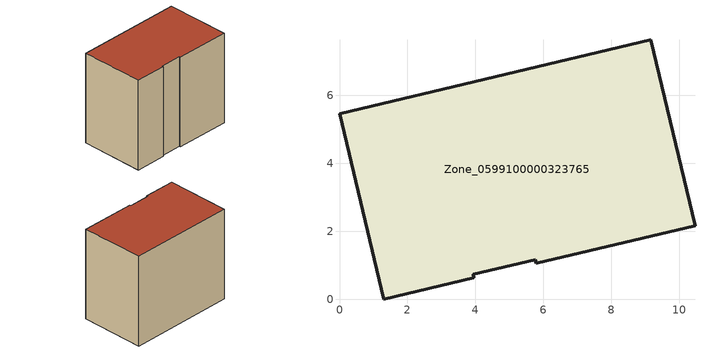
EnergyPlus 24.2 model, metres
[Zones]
Zone_0599100000323765
 floor ground (C_G): 3.94,0.74 3.94,0.62 1.3,0 0,5.46 9.16,7.63 10.46,2.16 5.79,1.06 5.77,1.16 z0
 wall outside (C_F): 5.79,1.06 10.46,2.16 9.16,7.63 0,5.46 1.3,0 3.94,0.62 3.94,0.74 5.77,1.16 5.79,1.06 z0:8.13
 roof outside (C_R): 3.94,0.62 3.94,0.74 5.77,1.16 5.79,1.06 10.46,2.16 9.16,7.63 0,5.46 1.3,0 z8.13
[BUILDING]
Pand.0599100000323765: North Axis=0; Terrain=City; Loads Convergence Tolerance Value=0.04; Temperature Convergence Tolerance Value=0.4; Solar Distribution=FullExterior; Maximum Number of Warmup Days=25; Minimum Number of Warmup Days=1
[Site:Location]
Rotterdam.The.Hague.AP_ZH_NLD Design_Conditions: Latitude=51.96; Longitude=4.45; Time Zone=1; Elevation=-4.5
[SITE:GROUNDTEMPERATURE:BUILDINGSURFACE]
18, 18, 18, 18, 18, 18, 18, 18, 18, 18, 18, 18
[MATERIAL] Thermal Absorptance=0.9; Solar Absorptance=0.7; Visible Absorptance=0.7
Name | Roughness | Thickness | Conductivity | Density | Specific Heat
G.TC.1975-1991 | MediumSmooth | 0.15 | 0.288461 | 540 | 1210
F.TC.1975-1991 | Rough | 0.3 | 0.230769 | 1920 | 840
R.TC.1975-1991 | MediumRough | 0.2 | 0.153846 | 1500 | 1000
[CONSTRUCTION]
C_G: G.TC.1975-1991
C_F: F.TC.1975-1991
C_R: R.TC.1975-1991
[ZONE]
Zone_0599100000323765: Type=1; Multiplier=1; Ceiling Height=Autocalculate; Volume=Autocalculate; Floor Area=autocalculate; Part of Total Floor Area=Yes
[ZONEINFILTRATION:DESIGNFLOWRATE]
Infil_Zone_0599100000323765: Zone or ZoneList or Space or SpaceList=Zone_0599100000323765; Schedule=AlwaysOn; Design Flow Rate Calculation Method=Flow/Area; Flow Rate per Floor Area=0.003; Constant Term Coefficient=1; Temperature Term Coefficient=0; Velocity Term Coefficient=0; Velocity Squared Term Coefficient=0
[HVACTEMPLATE:ZONE:IDEALLOADSAIRSYSTEM]
Zone_0599100000323765: Maximum Heating Supply Air Temperature=50; Minimum Cooling Supply Air Temperature=13; Maximum Heating Supply Air Humidity Ratio=0.0156; Minimum Cooling Supply Air Humidity Ratio=0.0077; Heating Limit=NoLimit; Cooling Limit=NoLimit; Dehumidification Control Type=ConstantSensibleHeatRatio; Cooling Sensible Heat Ratio=0.7; Dehumidification Setpoint=60; Humidification Control Type=None; Humidification Setpoint=30; Outdoor Air Method=None; Outdoor Air Flow Rate per Person=0.00944; Outdoor Air Flow Rate per Zone Floor Area=0; Outdoor Air Flow Rate per Zone=0; Demand Controlled Ventilation Type=None; Outdoor Air Economizer Type=NoEconomizer; Heat Recovery Type=None; Sensible Heat Recovery Effectiveness=0.7; Latent Heat Recovery Effectiveness=0.65
[ZONECONTROL:THERMOSTAT]
ThermostatControl_Zone_0599100000323765: Zone or ZoneList=Zone_0599100000323765; Control Type Schedule=DualSetpointControlType; Control 1=Thermostat_Zone_0599100000323765; Temperature Difference Between Cutout And Setpoint=0
[THERMOSTATSETPOINT:DUALSETPOINT]
Thermostat_Zone_0599100000323765: Heating Setpoint Temperature Schedule=HeatingSetpoint_Zone_0599100000323765; Cooling Setpoint Temperature Schedule=CoolingSetpoint_Zone_0599100000323765
[SCHEDULE:COMPACT]
HeatingSetpoint_Zone_0599100000323765: Through: 12/31, For: AllDays, Until: 24:00, 21
CoolingSetpoint_Zone_0599100000323765: Through: 12/31, For: AllDays, Until: 24:00, 24
DualSetpointControlType: Through: 12/31, For: AllDays, Until: 24:00, 4
AlwaysOn: Through: 12/31, For: AllDays, Until: 24:00, 1
